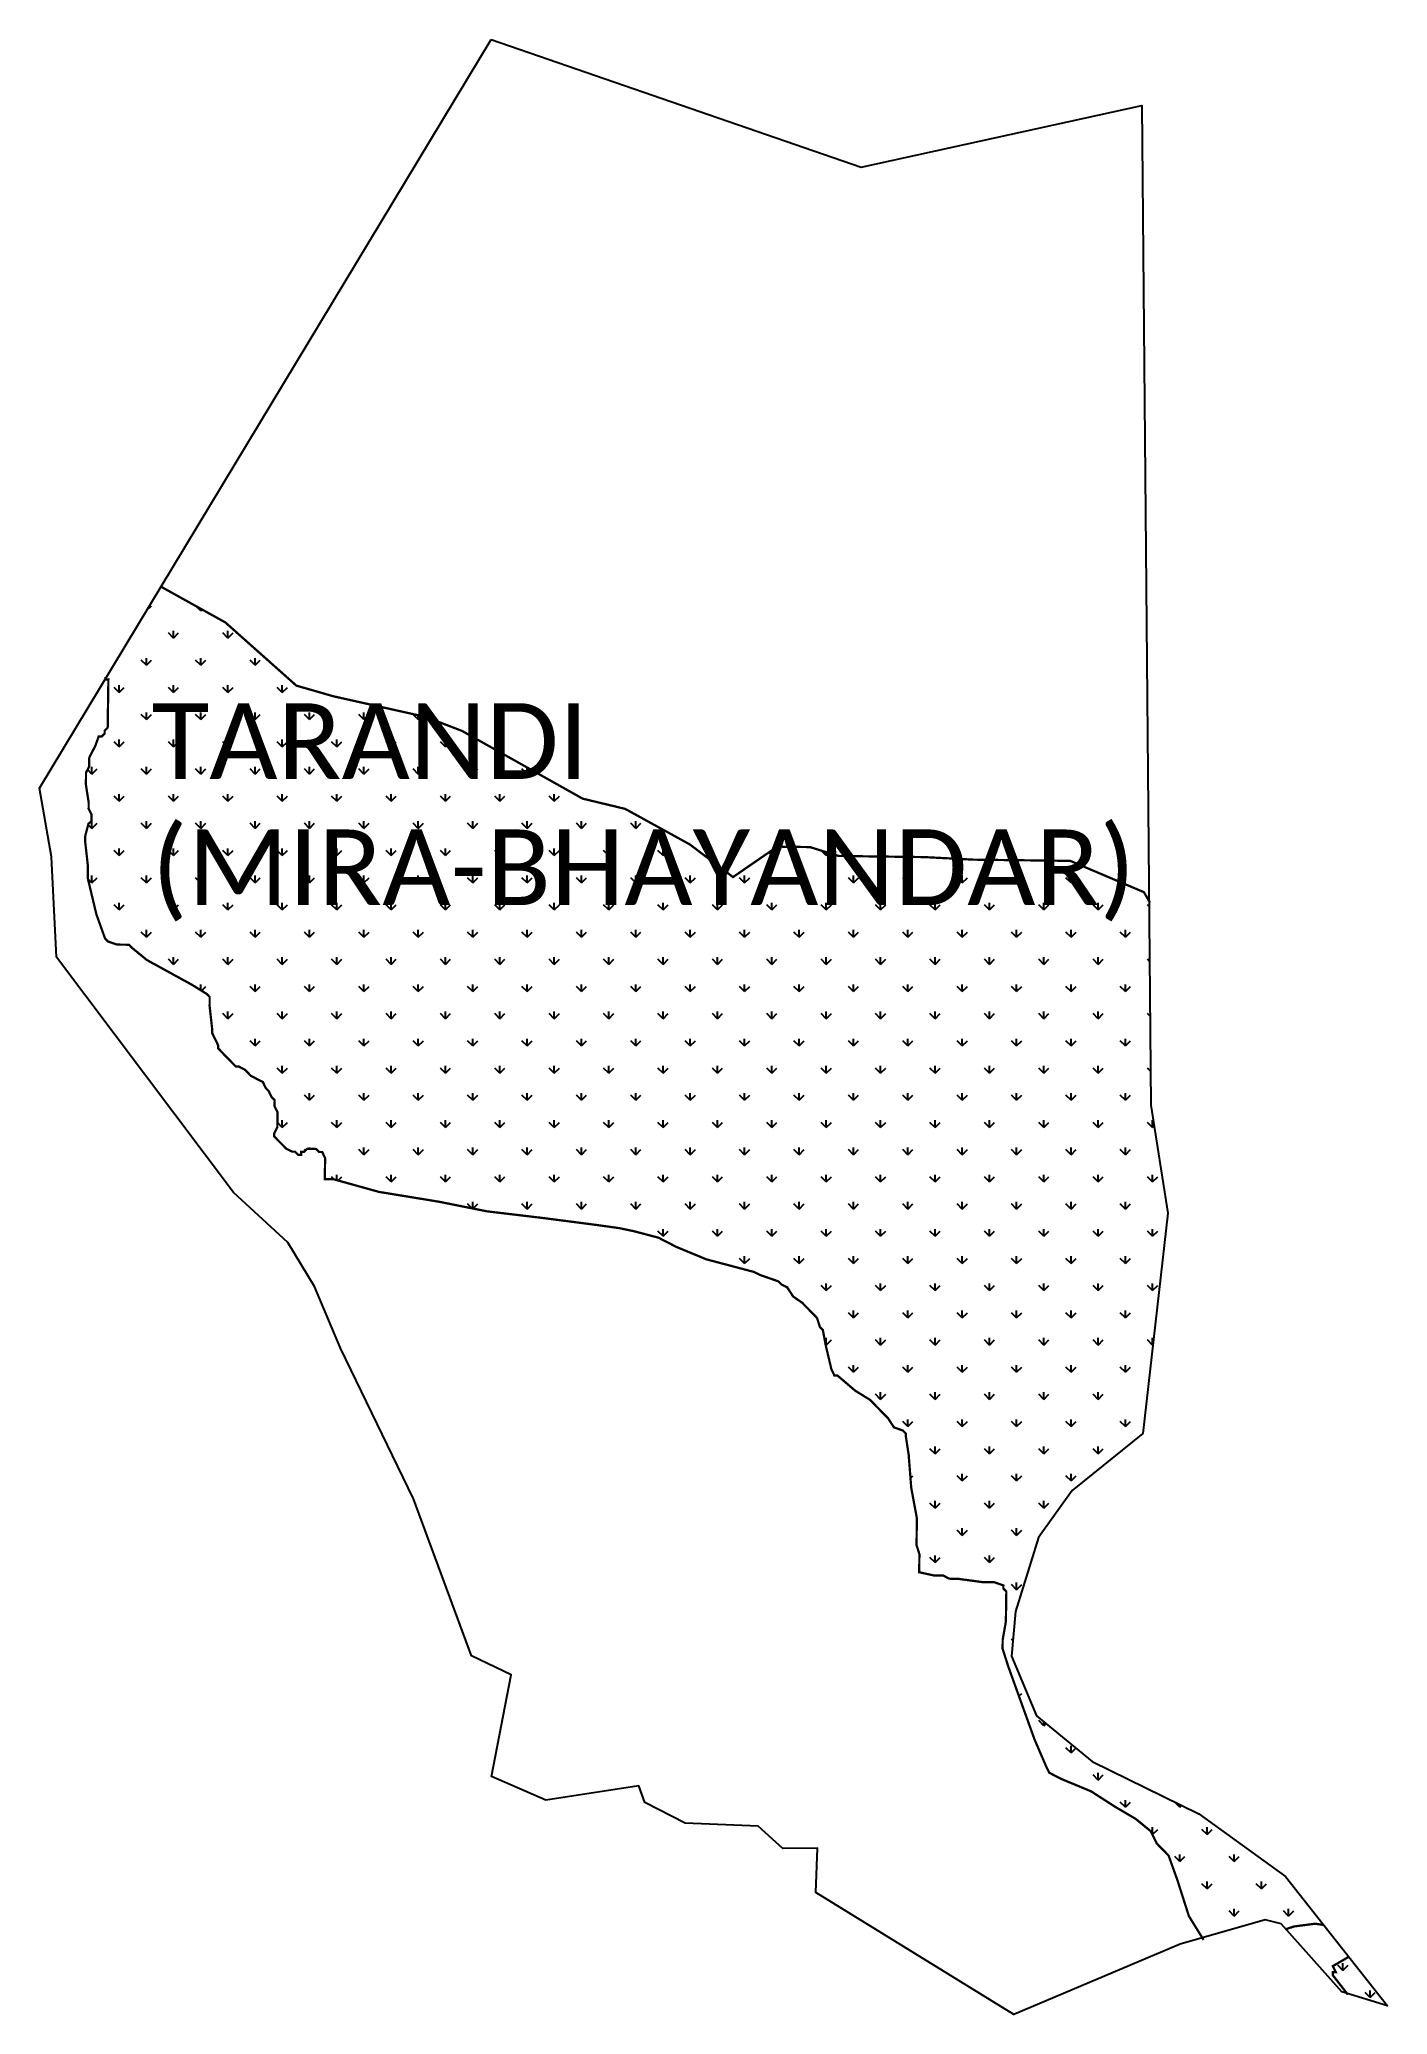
# Model space of a CAD drawing. Header units: metres. Extents: x 268261 to 270041, y 2134369 to 2136978.
import ezdxf

# ---------------------------------------------------------------- set-up
doc = ezdxf.new("R2010")
doc.units = ezdxf.units.M
doc.layers.add('MANGROOVES', color=112, linetype='Continuous')
doc.layers.add('VILLAGE NAME', color=250, linetype='Continuous')

msp = doc.modelspace()

# ---------------------------------------------------------------- hatches: boundary and pattern name
at = {"layer": 'MANGROOVES'}
h = msp.add_hatch(dxfattribs=at)
h.set_pattern_fill('GRASS', color=256, scale=2)
h.paths.add_polyline_path([(269728.8, 2135570.4), (269726.4, 2135839.8), (269719.6, 2135851.7), (269622.2, 2135893.1), (269494.5, 2135894.7), (269429.3, 2135898.1), (269343.4, 2135899.2), (269316.1, 2135899.6), (269278.5, 2135911.3), (269235.2, 2135911.9), (269176.8, 2135871.7), (269119.6, 2135914.9), (269034.3, 2135961.8), (268978.2, 2135975.3), (268818.8, 2136064.8), (268770.7, 2136083.3), (268649.1, 2136110.5), (268600.1, 2136124.6), (268506.3, 2136208.1), (268421.3, 2136255.3), (268347.8, 2136133.4), (268347.8, 2136132.8), (268351.8, 2136132.8), (268351.7, 2136128.8), (268351.7, 2136124.8), (268351.1, 2136085), (268351, 2136077.1), (268351, 2136073.1), (268350.9, 2136069.1), (268346.9, 2136065.2), (268346.9, 2136061.2), (268342.8, 2136057.3), (268338.9, 2136057.3), (268334.7, 2136045.4), (268326.6, 2136029.6), (268326.4, 2136017.7), (268322.3, 2136009.8), (268322.1, 2135993.9), (268325.8, 2135970), (268325.7, 2135962), (268329.6, 2135954), (268329.5, 2135950), (268329.5, 2135946), (268325.5, 2135942.1), (268321.3, 2135926.3), (268321.2, 2135918.3), (268324.7, 2135886.4), (268324.5, 2135870.5), (268335.9, 2135822.6), (268347.4, 2135790.6), (268351.3, 2135786.6), (268363.2, 2135782.5), (268371.1, 2135782.4), (268379.1, 2135782.3), (268383, 2135778.2), (268402.7, 2135762.1), (268462, 2135729.5), (268481.7, 2135717.3), (268485.6, 2135713.3), (268485.6, 2135709.3), (268485.5, 2135701.3), (268489, 2135669.5), (268489, 2135665.5), (268492.9, 2135657.5), (268496.7, 2135649.5), (268496.7, 2135645.5), (268500.6, 2135641.5), (268504.5, 2135637.4), (268508.5, 2135633.4), (268516.3, 2135625.3), (268520.3, 2135621.3), (268524.2, 2135621.3), (268532.1, 2135617.2), (268540, 2135609.1), (268547.9, 2135605), (268555.8, 2135601), (268559.7, 2135593), (268563.6, 2135588.9), (268567.5, 2135580.9), (268571.4, 2135576.9), (268571.3, 2135568.9), (268575.2, 2135560.9), (268575.1, 2135553), (268575, 2135545), (268574.9, 2135541), (268570.8, 2135533.1), (268570.8, 2135529.2), (268574.7, 2135525.1), (268582.6, 2135517.1), (268586.5, 2135513), (268594.4, 2135509), (268598.4, 2135508.9), (268602.3, 2135504.9), (268606.3, 2135504.8), (268606.3, 2135508.8), (268610.3, 2135508.8), (268614.3, 2135512.7), (268618.3, 2135512.6), (268626.3, 2135512.5), (268630.2, 2135508.5), (268634.2, 2135508.5), (268638.1, 2135500.4), (268637.8, 2135484.5), (268637.8, 2135480.6), (268637.7, 2135472.6), (268649.6, 2135472.4), (268709.1, 2135455.8), (268788.5, 2135442.8), (268852, 2135430.1), (268927.4, 2135421.1), (268995, 2135412.3), (269026.7, 2135407.9), (269046.6, 2135403.7), (269062.4, 2135399.5), (269078.3, 2135395.3), (269102, 2135383.1), (269141.6, 2135366.7), (269173.3, 2135358.3), (269205, 2135349.9), (269212.9, 2135345.9), (269236.7, 2135337.6), (269240.6, 2135333.6), (269248.5, 2135329.5), (269256.3, 2135317.5), (269268.1, 2135309.4), (269272.1, 2135305.3), (269287.8, 2135289.2), (269291.6, 2135277.2), (269295.5, 2135273.2), (269299.2, 2135253.3), (269306.8, 2135221.3), (269310.7, 2135213.3), (269314.6, 2135213.3), (269338.3, 2135193.1), (269358, 2135180.9), (269377.6, 2135160.7), (269381.6, 2135156.7), (269389.4, 2135144.7), (269401.2, 2135140.5), (269405.2, 2135136.5), (269405.1, 2135132.5), (269408.8, 2135108.6), (269412.2, 2135064.8), (269419.6, 2135024.9), (269419.3, 2134997.1), (269419.2, 2134989.1), (269423, 2134977.1), (269422.7, 2134953.3), (269442.5, 2134949), (269446.5, 2134949), (269454.5, 2134948.9), (269462.4, 2134944.8), (269474.3, 2134944.6), (269506.1, 2134940.3), (269522, 2134940.1), (269533.9, 2134935.9), (269533.8, 2134931.9), (269537.8, 2134927.9), (269537.6, 2134916), (269537.2, 2134888.1), (269533, 2134864.3), (269532.8, 2134852.4), (269540.5, 2134828.4), (269563.5, 2134764.5), (269575, 2134732.5), (269590.5, 2134696.5), (269594.4, 2134688.5), (269602.3, 2134684.4), (269610.2, 2134680.3), (269630, 2134672.1), (269649.7, 2134663.9), (269681.3, 2134643.6), (269708.9, 2134627.3), (269728.6, 2134611.1), (269736.4, 2134595.1), (269748.2, 2134583), (269752.1, 2134579), (269763.6, 2134547), (269778.9, 2134499.1), (269796.8, 2134470.2), (269879.5, 2134494.2), (269900.7, 2134488.9), (269907, 2134481.9), (269918, 2134485.4), (269945.9, 2134489), (269957.2, 2134487.3), (269906.7, 2134551.3), (269792.1, 2134634), (269651.1, 2134703.2), (269577.7, 2134763.7), (269544.7, 2134842.3), (269549.8, 2134901.5), (269580.2, 2134999.2), (269624.7, 2135061.5), (269717.9, 2135136.5), (269751, 2135427.5)])
h.paths.add_polyline_path([(269990.3, 2134445.4), (269969, 2134433), (269972.9, 2134425), (269968.9, 2134425), (269968.9, 2134421.1), (269987.7, 2134396.9), (270041.2, 2134380.7)])

# ---------------------------------------------------------------- linework, layer by layer
at = {"color": 3}
msp.add_lwpolyline([(268857.3, 2136978.2), (269346.2, 2136809.5), (269716.8, 2136890.9), (269728.8, 2135570.4), (269751, 2135427.5), (269717.9, 2135136.5), (269624.7, 2135061.5), (269580.2, 2134999.2), (269549.8, 2134901.5), (269544.7, 2134842.3), (269577.7, 2134763.7), (269651.1, 2134703.2), (269792.1, 2134634), (269906.7, 2134551.3), (270041.2, 2134380.7), (269980.8, 2134399), (269900.7, 2134488.9), (269879.5, 2134494.2), (269767.5, 2134461.8), (269547.5, 2134369.1), (269286, 2134530.3), (269288.3, 2134588.7), (269242.8, 2134588.2), (269209.9, 2134617.7), (269113.7, 2134621.7), (269060.2, 2134649.3), (269052.6, 2134671.3), (268929.4, 2134652.3), (268857.6, 2134683.7), (268883.6, 2134817.7), (268831.3, 2134842.8), (268754.9, 2135050.3), (268658.4, 2135249.5), (268624.2, 2135330.9), (268588.8, 2135389), (268517.2, 2135454.8), (268283.1, 2135765.7), (268276.7, 2135898.4), (268260.8, 2135989.3), (268857.3, 2136978.2)], dxfattribs=at)
at = {"layer": 'MANGROOVES', "const_width": 2.98}
for points in [[(268421.3, 2136255.3), (268506.3, 2136208.1), (268600.1, 2136124.6), (268649.1, 2136110.5), (268770.7, 2136083.3), (268818.8, 2136064.8), (268978.2, 2135975.3), (269034.3, 2135961.8), (269119.6, 2135914.9), (269176.8, 2135871.7), (269235.2, 2135911.9), (269278.5, 2135911.3), (269316.1, 2135899.6), (269343.4, 2135899.2), (269429.3, 2135898.1), (269494.5, 2135894.7), (269622.2, 2135893.1), (269719.6, 2135851.7), (269727.5, 2135837.9)], [(269798.3, 2134467.7), (269778.9, 2134499.1), (269763.6, 2134547), (269752.1, 2134579), (269748.2, 2134583), (269736.4, 2134595.1), (269728.6, 2134611.1), (269708.9, 2134627.3), (269681.3, 2134643.6), (269649.7, 2134663.9), (269630, 2134672.1), (269610.2, 2134680.3), (269602.3, 2134684.4), (269594.4, 2134688.5), (269590.5, 2134696.5), (269575, 2134732.5), (269563.5, 2134764.5), (269540.5, 2134828.4), (269532.8, 2134852.4), (269533, 2134864.3), (269537.2, 2134888.1), (269537.6, 2134916), (269537.8, 2134927.9), (269533.8, 2134931.9), (269533.9, 2134935.9), (269522, 2134940.1), (269506.1, 2134940.3), (269474.3, 2134944.6), (269462.4, 2134944.8), (269454.5, 2134948.9), (269446.5, 2134949), (269442.5, 2134949), (269422.7, 2134953.3), (269423, 2134977.1), (269419.2, 2134989.1), (269419.3, 2134997.1), (269419.6, 2135024.9), (269412.2, 2135064.8), (269408.8, 2135108.6), (269405.1, 2135132.5), (269405.2, 2135136.5), (269401.2, 2135140.5), (269389.4, 2135144.7), (269381.6, 2135156.7), (269377.6, 2135160.7), (269358, 2135180.9), (269338.3, 2135193.1), (269314.6, 2135213.3), (269310.7, 2135213.3), (269306.8, 2135221.3), (269299.2, 2135253.3), (269295.5, 2135273.2), (269291.6, 2135277.2), (269287.8, 2135289.2), (269272.1, 2135305.3), (269268.1, 2135309.4), (269256.3, 2135317.5), (269248.5, 2135329.5), (269240.6, 2135333.6), (269236.7, 2135337.6), (269212.9, 2135345.9), (269205, 2135349.9), (269173.3, 2135358.3), (269141.6, 2135366.7), (269102, 2135383.1), (269078.3, 2135395.3), (269062.4, 2135399.5), (269046.6, 2135403.7), (269026.7, 2135407.9), (268995, 2135412.3), (268927.4, 2135421.1), (268852, 2135430.1), (268788.5, 2135442.8), (268709.1, 2135455.8), (268649.6, 2135472.4), (268637.7, 2135472.6), (268637.8, 2135480.6), (268637.8, 2135484.5), (268638.1, 2135500.4), (268634.2, 2135508.5), (268630.2, 2135508.5), (268626.3, 2135512.5), (268618.3, 2135512.6), (268614.3, 2135512.7), (268610.3, 2135508.8), (268606.3, 2135508.8), (268606.3, 2135504.8), (268602.3, 2135504.9), (268598.4, 2135508.9), (268594.4, 2135509), (268586.5, 2135513), (268582.6, 2135517.1), (268574.7, 2135525.1), (268570.8, 2135529.2), (268570.8, 2135533.1), (268574.9, 2135541), (268575, 2135545), (268575.1, 2135553), (268575.2, 2135560.9), (268571.3, 2135568.9), (268571.4, 2135576.9), (268567.5, 2135580.9), (268563.6, 2135588.9), (268559.7, 2135593), (268555.8, 2135601), (268547.9, 2135605), (268540, 2135609.1), (268532.1, 2135617.2), (268524.2, 2135621.3), (268520.3, 2135621.3), (268516.3, 2135625.3), (268508.5, 2135633.4), (268504.5, 2135637.4), (268500.6, 2135641.5), (268496.7, 2135645.5), (268496.7, 2135649.5), (268492.9, 2135657.5), (268489, 2135665.5), (268489, 2135669.5), (268485.5, 2135701.3), (268485.6, 2135709.3), (268485.6, 2135713.3), (268481.7, 2135717.3), (268462, 2135729.5), (268402.7, 2135762.1), (268383, 2135778.2), (268379.1, 2135782.3), (268371.1, 2135782.4), (268363.2, 2135782.5), (268351.3, 2135786.6), (268347.4, 2135790.6), (268335.9, 2135822.6), (268324.5, 2135870.5), (268324.7, 2135886.4), (268321.2, 2135918.3), (268321.3, 2135926.3), (268325.5, 2135942.1), (268329.5, 2135946), (268329.5, 2135950), (268329.6, 2135954), (268325.7, 2135962), (268325.8, 2135970), (268322.1, 2135993.9), (268322.3, 2136009.8), (268326.4, 2136017.7), (268326.6, 2136029.6), (268334.7, 2136045.4), (268338.9, 2136057.3), (268342.8, 2136057.3), (268346.9, 2136061.2), (268346.9, 2136065.2), (268350.9, 2136069.1), (268351, 2136073.1), (268351, 2136077.1), (268351.1, 2136085), (268351.7, 2136124.8), (268351.7, 2136128.8), (268351.8, 2136132.8), (268347.8, 2136132.8), (268347.8, 2136135.8)], [(269957.2, 2134487.3), (269945.9, 2134489), (269918, 2134485.4), (269906, 2134481.5)], [(269988.9, 2134395.4), (269968.9, 2134421.1), (269968.9, 2134425), (269972.9, 2134425), (269969, 2134433), (269990.3, 2134445.4)]]:
    msp.add_lwpolyline(points, dxfattribs=at)

# ---------------------------------------------------------------- texts
at = {"layer": 'VILLAGE NAME', "insert": (268409.1, 2136101.3), "char_height": 100, "attachment_point": 1}
msp.add_mtext_dynamic_manual_height_columns('{\\fCalibri|b0|i0|c0|p34;TARANDI (MIRA-BHAYANDAR)}', width=1449.11, gutter_width=643.2, heights=[0], dxfattribs=at)

doc.saveas('drawing.dxf')
